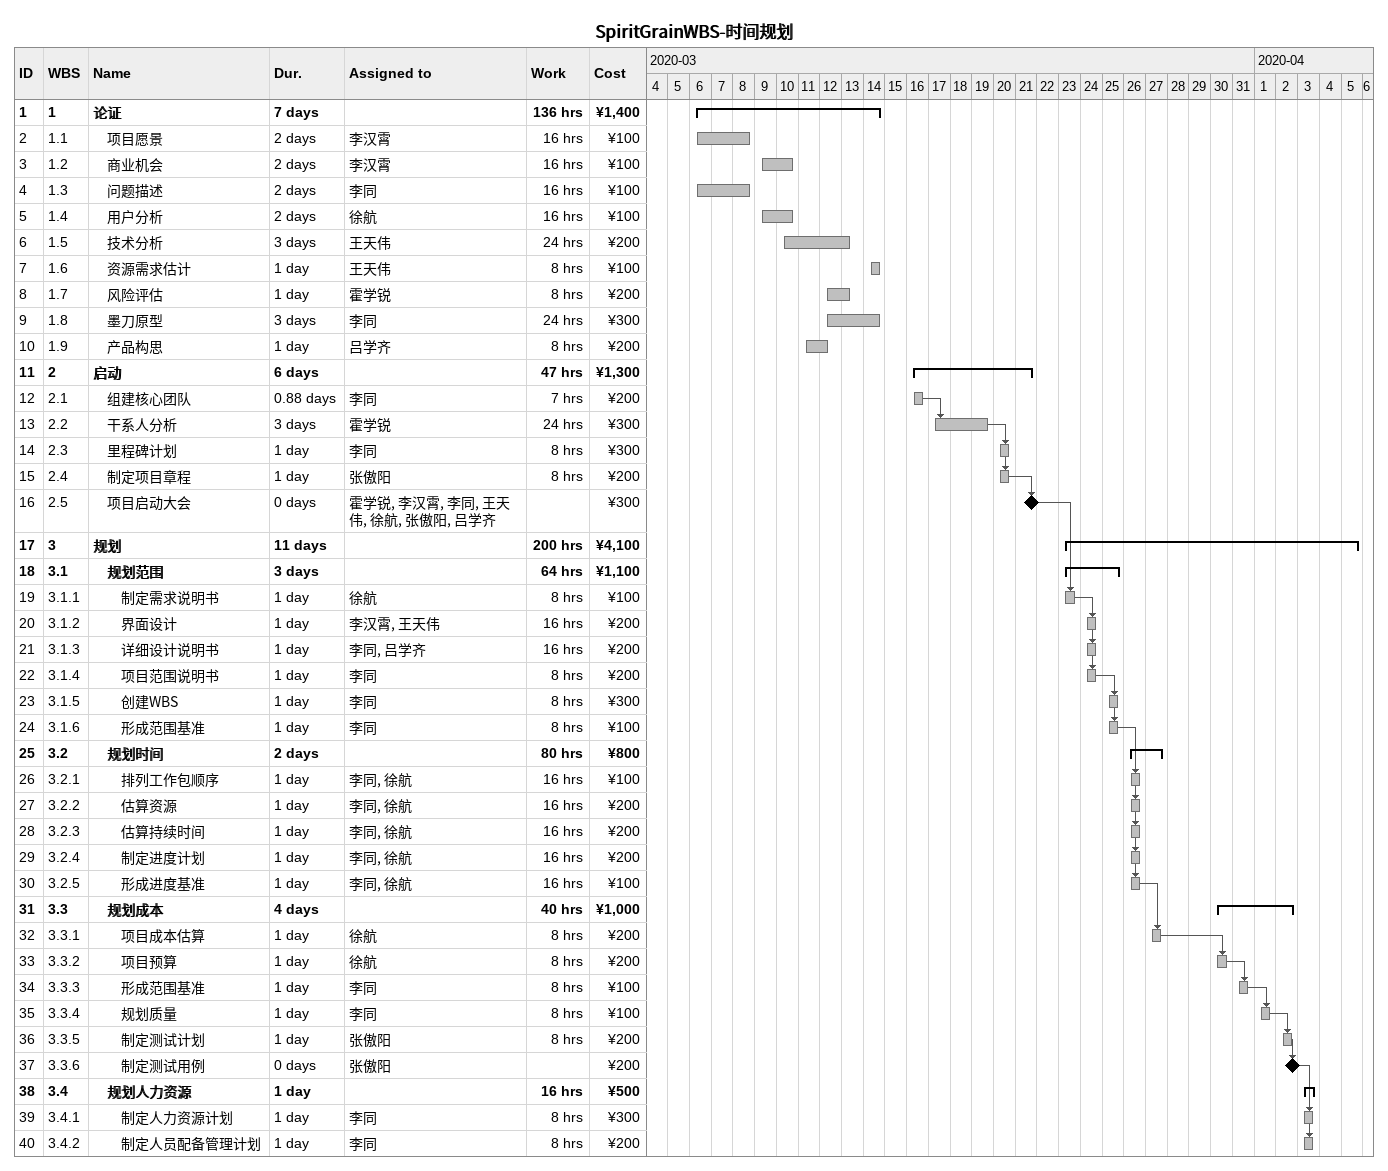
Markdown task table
SpiritGrainWBS-时间规划

| ID | WBS | Task | Duration | Start | Finish | Predecessors | Resources | Work (h) | Cost (¥) |
|---|---|---|---|---|---|---|---|---|---|
| 1 | 1 | **论证** | 7d | 2020-03-06 | 2020-03-14 |  |  | 136 | 1400 |
| 2 | 1.1 | 项目愿景 | 2d | 2020-03-06 | 2020-03-08 |  | 李汉霄 | 16 | 100 |
| 3 | 1.2 | 商业机会 | 2d | 2020-03-09 | 2020-03-10 |  | 李汉霄 | 16 | 100 |
| 4 | 1.3 | 问题描述 | 2d | 2020-03-06 | 2020-03-08 |  | 李同 | 16 | 100 |
| 5 | 1.4 | 用户分析 | 2d | 2020-03-09 | 2020-03-10 |  | 徐航 | 16 | 100 |
| 6 | 1.5 | 技术分析 | 3d | 2020-03-10 | 2020-03-13 |  | 王天伟 | 24 | 200 |
| 7 | 1.6 | 资源需求估计 | 1d | 2020-03-14 | 2020-03-14 |  | 王天伟 | 8 | 100 |
| 8 | 1.7 | 风险评估 | 1d | 2020-03-12 | 2020-03-13 |  | 霍学锐 | 8 | 200 |
| 9 | 1.8 | 墨刀原型 | 3d | 2020-03-12 | 2020-03-14 |  | 李同 | 24 | 300 |
| 10 | 1.9 | 产品构思 | 1d | 2020-03-11 | 2020-03-12 |  | 吕学齐 | 8 | 200 |
| 11 | 2 | **启动** | 6d | 2020-03-16 | 2020-03-21 |  |  | 47 | 1300 |
| 12 | 2.1 | 组建核心团队 | 0.88d | 2020-03-16 | 2020-03-16 |  | 李同 | 7 | 200 |
| 13 | 2.2 | 干系人分析 | 3d | 2020-03-17 | 2020-03-19 | 12 | 霍学锐 | 24 | 300 |
| 14 | 2.3 | 里程碑计划 | 1d | 2020-03-20 | 2020-03-20 | 13 | 李同 | 8 | 300 |
| 15 | 2.4 | 制定项目章程 | 1d | 2020-03-20 | 2020-03-20 | 13 | 张傲阳 | 8 | 200 |
| 16 | 2.5 | 项目启动大会 | 0d | 2020-03-21 | 2020-03-21 | 15 | 霍学锐, 李汉霄, 李同, 王天伟, 徐航, 张傲阳, 吕学齐 |  | 300 |
| 17 | 3 | **规划** | 11d | 2020-03-23 | 2020-04-05 |  |  | 200 | 4100 |
| 18 | 3.1 | **规划范围** | 3d | 2020-03-23 | 2020-03-25 |  |  | 64 | 1100 |
| 19 | 3.1.1 | 制定需求说明书 | 1d | 2020-03-23 | 2020-03-23 | 16 | 徐航 | 8 | 100 |
| 20 | 3.1.2 | 界面设计 | 1d | 2020-03-24 | 2020-03-24 | 19 | 李汉霄, 王天伟 | 16 | 200 |
| 21 | 3.1.3 | 详细设计说明书 | 1d | 2020-03-24 | 2020-03-24 | 19 | 李同, 吕学齐 | 16 | 200 |
| 22 | 3.1.4 | 项目范围说明书 | 1d | 2020-03-24 | 2020-03-24 | 19 | 李同 | 8 | 200 |
| 23 | 3.1.5 | 创建WBS | 1d | 2020-03-25 | 2020-03-25 | 22 | 李同 | 8 | 300 |
| 24 | 3.1.6 | 形成范围基准 | 1d | 2020-03-25 | 2020-03-25 | 22 | 李同 | 8 | 100 |
| 25 | 3.2 | **规划时间** | 2d | 2020-03-26 | 2020-03-27 |  |  | 80 | 800 |
| 26 | 3.2.1 | 排列工作包顺序 | 1d | 2020-03-26 | 2020-03-26 | 24 | 李同, 徐航 | 16 | 100 |
| 27 | 3.2.2 | 估算资源 | 1d | 2020-03-26 | 2020-03-26 | 24 | 李同, 徐航 | 16 | 200 |
| 28 | 3.2.3 | 估算持续时间 | 1d | 2020-03-26 | 2020-03-26 | 24 | 李同, 徐航 | 16 | 200 |
| 29 | 3.2.4 | 制定进度计划 | 1d | 2020-03-26 | 2020-03-26 | 24 | 李同, 徐航 | 16 | 200 |
| 30 | 3.2.5 | 形成进度基准 | 1d | 2020-03-26 | 2020-03-26 | 24 | 李同, 徐航 | 16 | 100 |
| 31 | 3.3 | **规划成本** | 4d | 2020-03-30 | 2020-04-02 |  |  | 40 | 1000 |
| 32 | 3.3.1 | 项目成本估算 | 1d | 2020-03-27 | 2020-03-27 | 30 | 徐航 | 8 | 200 |
| 33 | 3.3.2 | 项目预算 | 1d | 2020-03-30 | 2020-03-30 | 32 | 徐航 | 8 | 200 |
| 34 | 3.3.3 | 形成范围基准 | 1d | 2020-03-31 | 2020-03-31 | 33 | 李同 | 8 | 100 |
| 35 | 3.3.4 | 规划质量 | 1d | 2020-04-01 | 2020-04-01 | 34 | 李同 | 8 | 100 |
| 36 | 3.3.5 | 制定测试计划 | 1d | 2020-04-02 | 2020-04-02 | 35 | 张傲阳 | 8 | 200 |
| 37 | 3.3.6 | 制定测试用例 | 0d | 2020-04-02 | 2020-04-02 | 36 | 张傲阳 |  | 200 |
| 38 | 3.4 | **规划人力资源** | 1d | 2020-04-03 | 2020-04-03 |  |  | 16 | 500 |
| 39 | 3.4.1 | 制定人力资源计划 | 1d | 2020-04-03 | 2020-04-03 | 37 | 李同 | 8 | 300 |
| 40 | 3.4.2 | 制定人员配备管理计划 | 1d | 2020-04-03 | 2020-04-03 | 37 | 李同 | 8 | 200 |
